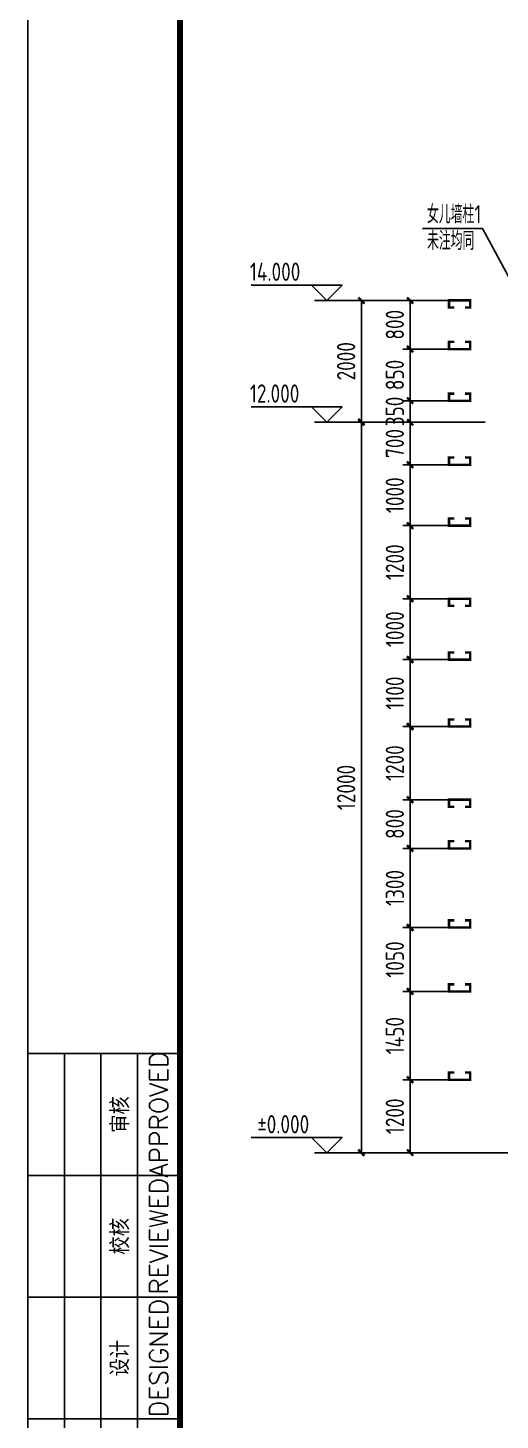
# Model space of a CAD drawing. Header units: millimetres. Extents: x 866309 to 879639, y 39442 to 44891.
# Drawn here: x 873186.6 to 873264.2, y 39578.4 to 39807.1 of the extents above; entities that cross this region are included whole.
import ezdxf
from ezdxf.enums import TextEntityAlignment as Align

# ---------------------------------------------------------------- set-up
doc = ezdxf.new("R2010")
doc.units = ezdxf.units.MM
doc.header["$LTSCALE"] = 1000
doc.header["$MEASUREMENT"] = 0
for name, color, linetype in [('1530', 253, 'Continuous'), ('1534', 7, 'Continuous'), ('DIM', 7, 'Continuous'), ('M_Prof', 2, 'Continuous'), ('标注', 7, 'Continuous'), ('梁', 4, 'Continuous')]:
    doc.layers.add(name, color=color, linetype=linetype)
doc.styles.add('ECEC_TK', font='txt_l.shx', dxfattribs={"bigfont": 'hztxt_l.shx'})
doc.styles.add('GBHZ', font='gbenor.shx', dxfattribs={"width": 0.9, "bigfont": 'gbcbig.shx'})
doc.dimstyles.new('Y100', dxfattribs={"dimscale": 0, "dimtxt": 3, "dimasz": 0.01, "dimexe": 1.2, "dimexo": 2, "dimgap": 1, "dimtad": 1, "dimdec": 0, "dimlfac": 100, "dimzin": 0, "dimdsep": 46, "dimtxsty": 'GBHZ', "dimblk": 'DX', "dimcen": 0.09, "dimdle": 1, "dimclrd": 7, "dimclre": 7, "dimclrt": 7, "dimadec": 0, "dimazin": 0, "dimtfac": 1, "dimtdec": 0, "dimtix": 1, "dimtmove": 2, "dimatfit": 3, "dimldrblk": 'DX', "dimfxl": 0, "dimtolj": 1, "dimtzin": 0, "dimarcsym": 0})

# ---------------------------------------------------------------- blocks, each defined once
blk = doc.blocks.new('DX')
at = {"color": 0, "linetype": 'ByBlock', "const_width": 40}
blk.add_lwpolyline([(-54, -51), (46, 49)], dxfattribs=at)
blk = doc.blocks.new('*D3012')
at = {"layer": 'Defpoints', "color": 0, "transparency": 16777216}
for p in [(873241.39, 39742.33), (873263.72, 39742.33), (873259.72, 39622.33)]:
    blk.add_point(p, dxfattribs=at)
at = {"layer": 'dim', "color": 7, "lineweight": -2, "transparency": 16777216}
for p, q in [((873261.72, 39742.33), (873240.19, 39742.33)), ((873241.39, 39622.34), (873241.39, 39742.32)), ((873257.72, 39622.33), (873240.19, 39622.33))]:
    blk.add_line(p, q, dxfattribs=at)
at = {"layer": 'dim', "color": 7, "lineweight": -2, "transparency": 16777216, "xscale": 0.01, "yscale": 0.01, "zscale": 0.01}
for p, rotation in [((873241.39, 39742.33), 90), ((873241.39, 39622.33), 270)]:
    blk.add_blockref('DX', p, dxfattribs=dict(at, rotation=rotation))
at = {"layer": 'dim', "color": 7, "transparency": 16777216, "insert": (873238.89, 39682.33), "char_height": 3, "attachment_point": 5, "rotation": 90, "style": 'GBHZ'}
blk.add_mtext('\\A1;12000', dxfattribs=at)
blk = doc.blocks.new('*D3016')
at = {"layer": 'Defpoints', "color": 0, "transparency": 16777216}
for p in [(873259.72, 39762.33), (873241.39, 39742.33), (873263.72, 39742.33)]:
    blk.add_point(p, dxfattribs=at)
at = {"layer": 'dim', "color": 7, "lineweight": -2, "transparency": 16777216}
for p, q in [((873257.72, 39762.33), (873240.19, 39762.33)), ((873241.39, 39762.32), (873241.39, 39742.34)), ((873261.72, 39742.33), (873240.19, 39742.33))]:
    blk.add_line(p, q, dxfattribs=at)
at = {"layer": 'dim', "color": 7, "lineweight": -2, "transparency": 16777216, "xscale": 0.01, "yscale": 0.01, "zscale": 0.01}
for p, rotation in [((873241.39, 39762.33), 90), ((873241.39, 39742.33), 270)]:
    blk.add_blockref('DX', p, dxfattribs=dict(at, rotation=rotation))
at = {"layer": 'dim', "color": 7, "transparency": 16777216, "insert": (873238.89, 39752.33), "char_height": 3, "attachment_point": 5, "rotation": 90, "style": 'GBHZ'}
blk.add_mtext('\\A1;2000', dxfattribs=at)
blk = doc.blocks.new('*D3175')
at = {"layer": 'Defpoints', "color": 0, "transparency": 16777216}
for p in [(873249.39, 39634.33), (873257.59, 39634.33), (873257.59, 39622.33)]:
    blk.add_point(p, dxfattribs=at)
at = {"layer": '标注', "color": 7, "lineweight": -2, "transparency": 16777216}
for p, q in [((873255.59, 39634.33), (873248.19, 39634.33)), ((873249.39, 39622.34), (873249.39, 39634.32)), ((873255.59, 39622.33), (873248.19, 39622.33))]:
    blk.add_line(p, q, dxfattribs=at)
at = {"layer": '标注', "color": 7, "lineweight": -2, "transparency": 16777216, "xscale": 0.01, "yscale": 0.01, "zscale": 0.01}
for p, rotation in [((873249.39, 39634.33), 90), ((873249.39, 39622.33), 270)]:
    blk.add_blockref('DX', p, dxfattribs=dict(at, rotation=rotation))
at = {"layer": '标注', "color": 7, "transparency": 16777216, "insert": (873246.89, 39628.33), "char_height": 3, "attachment_point": 5, "rotation": 90, "style": 'GBHZ'}
blk.add_mtext('\\A1;1200', dxfattribs=at)
blk = doc.blocks.new('*D3176')
at = {"layer": 'Defpoints', "color": 0, "transparency": 16777216}
for p in [(873257.59, 39648.83), (873249.39, 39634.33), (873257.59, 39634.33)]:
    blk.add_point(p, dxfattribs=at)
at = {"layer": '标注', "color": 7, "lineweight": -2, "transparency": 16777216}
for p, q in [((873255.59, 39648.83), (873248.19, 39648.83)), ((873249.39, 39648.82), (873249.39, 39634.34)), ((873255.59, 39634.33), (873248.19, 39634.33))]:
    blk.add_line(p, q, dxfattribs=at)
at = {"layer": '标注', "color": 7, "lineweight": -2, "transparency": 16777216, "xscale": 0.01, "yscale": 0.01, "zscale": 0.01}
for p, rotation in [((873249.39, 39648.83), 90), ((873249.39, 39634.33), 270)]:
    blk.add_blockref('DX', p, dxfattribs=dict(at, rotation=rotation))
at = {"layer": '标注', "color": 7, "transparency": 16777216, "insert": (873246.89, 39641.58), "char_height": 3, "attachment_point": 5, "rotation": 90, "style": 'GBHZ'}
blk.add_mtext('\\A1;1450', dxfattribs=at)
blk = doc.blocks.new('*D3177')
at = {"layer": 'Defpoints', "color": 0, "transparency": 16777216}
for p in [(873249.39, 39672.33), (873257.59, 39672.33), (873257.59, 39659.33)]:
    blk.add_point(p, dxfattribs=at)
at = {"layer": '标注', "color": 7, "lineweight": -2, "transparency": 16777216}
for p, q in [((873255.59, 39672.33), (873248.19, 39672.33)), ((873249.39, 39659.34), (873249.39, 39672.32)), ((873255.59, 39659.33), (873248.19, 39659.33))]:
    blk.add_line(p, q, dxfattribs=at)
at = {"layer": '标注', "color": 7, "lineweight": -2, "transparency": 16777216, "xscale": 0.01, "yscale": 0.01, "zscale": 0.01}
for p, rotation in [((873249.39, 39672.33), 90), ((873249.39, 39659.33), 270)]:
    blk.add_blockref('DX', p, dxfattribs=dict(at, rotation=rotation))
at = {"layer": '标注', "color": 7, "transparency": 16777216, "insert": (873246.89, 39665.83), "char_height": 3, "attachment_point": 5, "rotation": 90, "style": 'GBHZ'}
blk.add_mtext('\\A1;1300', dxfattribs=at)
blk = doc.blocks.new('*D3178')
at = {"layer": 'Defpoints', "color": 0, "transparency": 16777216}
for p in [(873257.59, 39692.33), (873249.39, 39680.33), (873257.59, 39680.33)]:
    blk.add_point(p, dxfattribs=at)
at = {"layer": '标注', "color": 7, "lineweight": -2, "transparency": 16777216}
for p, q in [((873255.59, 39692.33), (873248.19, 39692.33)), ((873249.39, 39692.32), (873249.39, 39680.34)), ((873255.59, 39680.33), (873248.19, 39680.33))]:
    blk.add_line(p, q, dxfattribs=at)
at = {"layer": '标注', "color": 7, "lineweight": -2, "transparency": 16777216, "xscale": 0.01, "yscale": 0.01, "zscale": 0.01}
for p, rotation in [((873249.39, 39692.33), 90), ((873249.39, 39680.33), 270)]:
    blk.add_blockref('DX', p, dxfattribs=dict(at, rotation=rotation))
at = {"layer": '标注', "color": 7, "transparency": 16777216, "insert": (873246.89, 39686.33), "char_height": 3, "attachment_point": 5, "rotation": 90, "style": 'GBHZ'}
blk.add_mtext('\\A1;1200', dxfattribs=at)
blk = doc.blocks.new('*D3179')
at = {"layer": 'Defpoints', "color": 0, "transparency": 16777216}
for p in [(873257.59, 39762.33), (873249.39, 39754.33), (873257.59, 39754.33)]:
    blk.add_point(p, dxfattribs=at)
at = {"layer": '标注', "color": 7, "lineweight": -2, "transparency": 16777216}
for p, q in [((873255.59, 39762.33), (873248.19, 39762.33)), ((873249.39, 39762.32), (873249.39, 39754.34)), ((873255.59, 39754.33), (873248.19, 39754.33))]:
    blk.add_line(p, q, dxfattribs=at)
at = {"layer": '标注', "color": 7, "lineweight": -2, "transparency": 16777216, "xscale": 0.01, "yscale": 0.01, "zscale": 0.01}
for p, rotation in [((873249.39, 39762.33), 90), ((873249.39, 39754.33), 270)]:
    blk.add_blockref('DX', p, dxfattribs=dict(at, rotation=rotation))
at = {"layer": '标注', "color": 7, "transparency": 16777216, "insert": (873246.89, 39758.33), "char_height": 3, "attachment_point": 5, "rotation": 90, "style": 'GBHZ'}
blk.add_mtext('\\A1;800', dxfattribs=at)
blk = doc.blocks.new('*D3180')
at = {"layer": 'Defpoints', "color": 0, "transparency": 16777216}
for p in [(873257.59, 39745.83), (873249.39, 39742.33), (873257.59, 39742.33)]:
    blk.add_point(p, dxfattribs=at)
at = {"layer": '标注', "color": 7, "lineweight": -2, "transparency": 16777216}
for p, q in [((873255.59, 39745.83), (873248.19, 39745.83)), ((873249.39, 39745.84), (873249.39, 39745.85)), ((873249.39, 39745.83), (873249.39, 39742.33)), ((873255.59, 39742.33), (873248.19, 39742.33)), ((873249.39, 39742.32), (873249.39, 39742.31))]:
    blk.add_line(p, q, dxfattribs=at)
at = {"layer": '标注', "color": 7, "lineweight": -2, "transparency": 16777216, "xscale": 0.01, "yscale": 0.01, "zscale": 0.01}
for p, rotation in [((873249.39, 39745.83), 270), ((873249.39, 39742.33), 90)]:
    blk.add_blockref('DX', p, dxfattribs=dict(at, rotation=rotation))
at = {"layer": '标注', "color": 7, "transparency": 16777216, "insert": (873246.89, 39744.08), "char_height": 3, "attachment_point": 5, "rotation": 90, "style": 'GBHZ'}
blk.add_mtext('\\A1;350', dxfattribs=at)
blk = doc.blocks.new('*D3181')
at = {"layer": 'Defpoints', "color": 0, "transparency": 16777216}
for p in [(873257.59, 39742.33), (873249.39, 39735.33), (873257.59, 39735.33)]:
    blk.add_point(p, dxfattribs=at)
at = {"layer": '标注', "color": 7, "lineweight": -2, "transparency": 16777216}
for p, q in [((873255.59, 39742.33), (873248.19, 39742.33)), ((873249.39, 39742.32), (873249.39, 39735.34)), ((873255.59, 39735.33), (873248.19, 39735.33))]:
    blk.add_line(p, q, dxfattribs=at)
at = {"layer": '标注', "color": 7, "lineweight": -2, "transparency": 16777216, "xscale": 0.01, "yscale": 0.01, "zscale": 0.01}
for p, rotation in [((873249.39, 39742.33), 90), ((873249.39, 39735.33), 270)]:
    blk.add_blockref('DX', p, dxfattribs=dict(at, rotation=rotation))
at = {"layer": '标注', "color": 7, "transparency": 16777216, "insert": (873246.89, 39738.83), "char_height": 3, "attachment_point": 5, "rotation": 90, "style": 'GBHZ'}
blk.add_mtext('\\A1;700', dxfattribs=at)
blk = doc.blocks.new('*D3182')
at = {"layer": 'Defpoints', "color": 0, "transparency": 16777216}
for p in [(873257.59, 39680.33), (873249.39, 39672.33), (873257.59, 39672.33)]:
    blk.add_point(p, dxfattribs=at)
at = {"layer": '标注', "color": 7, "lineweight": -2, "transparency": 16777216}
for p, q in [((873255.59, 39680.33), (873248.19, 39680.33)), ((873249.39, 39680.32), (873249.39, 39672.34)), ((873255.59, 39672.33), (873248.19, 39672.33))]:
    blk.add_line(p, q, dxfattribs=at)
at = {"layer": '标注', "color": 7, "lineweight": -2, "transparency": 16777216, "xscale": 0.01, "yscale": 0.01, "zscale": 0.01}
for p, rotation in [((873249.39, 39680.33), 90), ((873249.39, 39672.33), 270)]:
    blk.add_blockref('DX', p, dxfattribs=dict(at, rotation=rotation))
at = {"layer": '标注', "color": 7, "transparency": 16777216, "insert": (873246.89, 39676.33), "char_height": 3, "attachment_point": 5, "rotation": 90, "style": 'GBHZ'}
blk.add_mtext('\\A1;800', dxfattribs=at)
blk = doc.blocks.new('*D3183')
at = {"layer": 'Defpoints', "color": 0, "transparency": 16777216}
for p in [(873249.39, 39659.33), (873257.59, 39659.33), (873257.59, 39648.83)]:
    blk.add_point(p, dxfattribs=at)
at = {"layer": '标注', "color": 7, "lineweight": -2, "transparency": 16777216}
for p, q in [((873255.59, 39659.33), (873248.19, 39659.33)), ((873249.39, 39648.84), (873249.39, 39659.32)), ((873255.59, 39648.83), (873248.19, 39648.83))]:
    blk.add_line(p, q, dxfattribs=at)
at = {"layer": '标注', "color": 7, "lineweight": -2, "transparency": 16777216, "xscale": 0.01, "yscale": 0.01, "zscale": 0.01}
for p, rotation in [((873249.39, 39659.33), 90), ((873249.39, 39648.83), 270)]:
    blk.add_blockref('DX', p, dxfattribs=dict(at, rotation=rotation))
at = {"layer": '标注', "color": 7, "transparency": 16777216, "insert": (873246.89, 39654.08), "char_height": 3, "attachment_point": 5, "rotation": 90, "style": 'GBHZ'}
blk.add_mtext('\\A1;1050', dxfattribs=at)
blk = doc.blocks.new('*D3169')
at = {"layer": 'Defpoints', "color": 0, "transparency": 16777216}
for p in [(873249.39, 39703.33), (873257.59, 39703.33), (873257.59, 39692.33)]:
    blk.add_point(p, dxfattribs=at)
at = {"layer": '标注', "color": 7, "lineweight": -2, "transparency": 16777216}
for p, q in [((873255.59, 39703.33), (873248.19, 39703.33)), ((873249.39, 39692.34), (873249.39, 39703.32)), ((873255.59, 39692.33), (873248.19, 39692.33))]:
    blk.add_line(p, q, dxfattribs=at)
at = {"layer": '标注', "color": 7, "lineweight": -2, "transparency": 16777216, "xscale": 0.01, "yscale": 0.01, "zscale": 0.01}
for p, rotation in [((873249.39, 39703.33), 90), ((873249.39, 39692.33), 270)]:
    blk.add_blockref('DX', p, dxfattribs=dict(at, rotation=rotation))
at = {"layer": '标注', "color": 7, "transparency": 16777216, "insert": (873246.89, 39697.83), "char_height": 3, "attachment_point": 5, "rotation": 90, "style": 'GBHZ'}
blk.add_mtext('\\A1;1100', dxfattribs=at)
blk = doc.blocks.new('*D3188')
at = {"layer": 'Defpoints', "color": 0, "transparency": 16777216}
for p in [(873249.39, 39754.33), (873257.59, 39754.33), (873257.59, 39745.83)]:
    blk.add_point(p, dxfattribs=at)
at = {"layer": '标注', "color": 7, "lineweight": -2, "transparency": 16777216}
for p, q in [((873255.59, 39754.33), (873248.19, 39754.33)), ((873249.39, 39745.84), (873249.39, 39754.32)), ((873255.59, 39745.83), (873248.19, 39745.83))]:
    blk.add_line(p, q, dxfattribs=at)
at = {"layer": '标注', "color": 7, "lineweight": -2, "transparency": 16777216, "xscale": 0.01, "yscale": 0.01, "zscale": 0.01}
for p, rotation in [((873249.39, 39754.33), 90), ((873249.39, 39745.83), 270)]:
    blk.add_blockref('DX', p, dxfattribs=dict(at, rotation=rotation))
at = {"layer": '标注', "color": 7, "transparency": 16777216, "insert": (873246.89, 39750.08), "char_height": 3, "attachment_point": 5, "rotation": 90, "style": 'GBHZ'}
blk.add_mtext('\\A1;850', dxfattribs=at)
blk = doc.blocks.new('*D3190')
at = {"layer": 'Defpoints', "color": 0, "transparency": 16777216}
for p in [(873249.39, 39735.33), (873257.59, 39735.33), (873257.59, 39725.33)]:
    blk.add_point(p, dxfattribs=at)
at = {"layer": '标注', "color": 7, "lineweight": -2, "transparency": 16777216}
for p, q in [((873255.59, 39735.33), (873248.19, 39735.33)), ((873249.39, 39725.34), (873249.39, 39735.32)), ((873255.59, 39725.33), (873248.19, 39725.33))]:
    blk.add_line(p, q, dxfattribs=at)
at = {"layer": '标注', "color": 7, "lineweight": -2, "transparency": 16777216, "xscale": 0.01, "yscale": 0.01, "zscale": 0.01}
for p, rotation in [((873249.39, 39735.33), 90), ((873249.39, 39725.33), 270)]:
    blk.add_blockref('DX', p, dxfattribs=dict(at, rotation=rotation))
at = {"layer": '标注', "color": 7, "transparency": 16777216, "insert": (873246.89, 39730.33), "char_height": 3, "attachment_point": 5, "rotation": 90, "style": 'GBHZ'}
blk.add_mtext('\\A1;1000', dxfattribs=at)
blk = doc.blocks.new('*D3191')
at = {"layer": 'Defpoints', "color": 0, "transparency": 16777216}
for p in [(873257.59, 39725.33), (873249.39, 39713.33), (873257.59, 39713.33)]:
    blk.add_point(p, dxfattribs=at)
at = {"layer": '标注', "color": 7, "lineweight": -2, "transparency": 16777216}
for p, q in [((873255.59, 39725.33), (873248.19, 39725.33)), ((873249.39, 39725.32), (873249.39, 39713.34)), ((873255.59, 39713.33), (873248.19, 39713.33))]:
    blk.add_line(p, q, dxfattribs=at)
at = {"layer": '标注', "color": 7, "lineweight": -2, "transparency": 16777216, "xscale": 0.01, "yscale": 0.01, "zscale": 0.01}
for p, rotation in [((873249.39, 39725.33), 90), ((873249.39, 39713.33), 270)]:
    blk.add_blockref('DX', p, dxfattribs=dict(at, rotation=rotation))
at = {"layer": '标注', "color": 7, "transparency": 16777216, "insert": (873246.89, 39719.33), "char_height": 3, "attachment_point": 5, "rotation": 90, "style": 'GBHZ'}
blk.add_mtext('\\A1;1200', dxfattribs=at)
blk = doc.blocks.new('*D3192')
at = {"layer": 'Defpoints', "color": 0, "transparency": 16777216}
for p in [(873257.59, 39713.33), (873249.39, 39703.33), (873257.59, 39703.33)]:
    blk.add_point(p, dxfattribs=at)
at = {"layer": '标注', "color": 7, "lineweight": -2, "transparency": 16777216}
for p, q in [((873255.59, 39713.33), (873248.19, 39713.33)), ((873249.39, 39713.32), (873249.39, 39703.34)), ((873255.59, 39703.33), (873248.19, 39703.33))]:
    blk.add_line(p, q, dxfattribs=at)
at = {"layer": '标注', "color": 7, "lineweight": -2, "transparency": 16777216, "xscale": 0.01, "yscale": 0.01, "zscale": 0.01}
for p, rotation in [((873249.39, 39713.33), 90), ((873249.39, 39703.33), 270)]:
    blk.add_blockref('DX', p, dxfattribs=dict(at, rotation=rotation))
at = {"layer": '标注', "color": 7, "transparency": 16777216, "insert": (873246.89, 39708.33), "char_height": 3, "attachment_point": 5, "rotation": 90, "style": 'GBHZ'}
blk.add_mtext('\\A1;1000', dxfattribs=at)

msp = doc.modelspace()

# ---------------------------------------------------------------- linework, layer by layer
for p, q in [((873186.612, 39448.627), (873186.612, 40042.627)), ((873186.612, 40042.627), (873186.612, 39448.627)), ((873192.612, 39458.627), (873192.612, 39638.627)), ((873198.612, 39458.627), (873198.612, 39638.627)), ((873204.612, 39458.627), (873204.612, 39638.627)), ((873186.612, 39618.627), (873211.612, 39618.627)), ((873186.612, 39598.627), (873211.612, 39598.627)), ((873186.612, 39578.627), (873211.612, 39578.627))]:
    msp.add_line(p, q)
at = {"color": 0, "const_width": 1}
msp.add_lwpolyline([(874017.612, 39458.627), (873211.612, 39458.627), (873211.612, 40032.627), (874017.612, 40032.627)], close=True, dxfattribs=at)
msp.add_lwpolyline([(873186.612, 39638.627), (873186.612, 39458.627), (873211.612, 39458.627), (873211.612, 39638.627)], close=True)
at = {"layer": '1530'}
for p, q in [((873240.187, 39762.329), (873233.715, 39762.329)), ((873240.187, 39742.329), (873233.715, 39742.329)), ((873240.187, 39622.329), (873233.715, 39622.329))]:
    msp.add_line(p, q, dxfattribs=at)
at = {"layer": '1534'}
for points in [[(873233.215, 39764.829), (873235.715, 39762.329), (873238.215, 39764.829), (873223.281, 39764.829)], [(873233.215, 39744.829), (873235.715, 39742.329), (873238.215, 39744.829), (873223.281, 39744.829)], [(873233.215, 39624.829), (873235.715, 39622.329), (873238.215, 39624.829), (873223.281, 39624.829)]]:
    msp.add_lwpolyline(points, dxfattribs=at)
at = {"layer": 'dim'}
msp.add_line((873730.674, 39622.329), (873251.695, 39622.329), dxfattribs=at)
at = {"layer": 'M_Prof'}
msp.add_line((873724.002, 39622.329), (873245.509, 39622.329), dxfattribs=at)
at = {"layer": '梁'}
for p, q in [((873261.283, 39774.113), (873251.403, 39774.113)), ((873267.695, 39762.329), (873261.283, 39774.113))]:
    msp.add_line(p, q, dxfattribs=at)
at = {"layer": '梁', "color": 61, "linetype": 'ByBlock', "ltscale": 0.8, "const_width": 0.4}
for points in [[(873256.641, 39761.15), (873255.789, 39761.15), (873255.789, 39762.329), (873259.258, 39762.329), (873259.258, 39761.15), (873258.406, 39761.15)], [(873256.641, 39755.508), (873255.789, 39755.508), (873255.789, 39754.329), (873259.258, 39754.329), (873259.258, 39755.508), (873258.406, 39755.508)], [(873256.641, 39747.008), (873255.789, 39747.008), (873255.789, 39745.829), (873259.258, 39745.829), (873259.258, 39747.008), (873258.406, 39747.008)], [(873256.641, 39736.509), (873255.789, 39736.509), (873255.789, 39735.33), (873259.258, 39735.33), (873259.258, 39736.509), (873258.406, 39736.509)], [(873256.641, 39726.509), (873255.789, 39726.509), (873255.789, 39725.33), (873259.258, 39725.33), (873259.258, 39726.509), (873258.406, 39726.509)], [(873256.641, 39712.151), (873255.789, 39712.151), (873255.789, 39713.33), (873259.258, 39713.33), (873259.258, 39712.151), (873258.406, 39712.151)], [(873256.641, 39704.508), (873255.789, 39704.508), (873255.789, 39703.329), (873259.258, 39703.329), (873259.258, 39704.508), (873258.406, 39704.508)], [(873256.641, 39693.508), (873255.789, 39693.508), (873255.789, 39692.329), (873259.258, 39692.329), (873259.258, 39693.508), (873258.406, 39693.508)], [(873256.641, 39679.15), (873255.789, 39679.15), (873255.789, 39680.329), (873259.258, 39680.329), (873259.258, 39679.15), (873258.406, 39679.15)], [(873256.641, 39673.508), (873255.789, 39673.508), (873255.789, 39672.329), (873259.258, 39672.329), (873259.258, 39673.508), (873258.406, 39673.508)], [(873256.641, 39660.508), (873255.789, 39660.508), (873255.789, 39659.329), (873259.258, 39659.329), (873259.258, 39660.508), (873258.406, 39660.508)], [(873256.641, 39650.008), (873255.789, 39650.008), (873255.789, 39648.829), (873259.258, 39648.829), (873259.258, 39650.008), (873258.406, 39650.008)], [(873256.641, 39635.508), (873255.789, 39635.508), (873255.789, 39634.329), (873259.258, 39634.329), (873259.258, 39635.508), (873258.406, 39635.508)]]:
    msp.add_lwpolyline(points, dxfattribs=at)

# ---------------------------------------------------------------- texts
at = {"style": 'ECEC_TK'}
for s, p in [('APPROVED', (873208.112, 39628.627)), ('审核', (873201.612, 39628.627)), ('REVIEWED', (873208.112, 39608.627)), ('校核', (873201.612, 39608.627)), ('DESIGNED', (873208.112, 39588.627)), ('设计', (873201.612, 39588.627))]:
    msp.add_text(s, height=3, rotation=90, dxfattribs=at).set_placement(p, align=Align.MIDDLE)
at = {"layer": '1534', "style": 'GBHZ', "width": 0.9}
for s, p in [('女儿墙柱1', (873252.175, 39774.968)), ('未注均同', (873252.175, 39770.62)), ('14.000', (873223.079, 39765.529)), ('12.000', (873223.079, 39745.529)), ('%%P0.000', (873224.279, 39625.529))]:
    msp.add_text(s, height=3, dxfattribs=at).set_placement(p)

# ---------------------------------------------------------------- dimensions: what is measured, and where the dimension line sits
at = {"layer": 'dim'}
for p1, angle, picture, middle in [((873259.723, 39762.329), 90, '*D3016', (873238.887, 39752.329)), ((873259.723, 39622.329), 270, '*D3012', (873238.887, 39682.329))]:
    dim = msp.add_linear_dim(base=(873241.387, 39742.329), p1=p1, p2=(873263.723, 39742.329), angle=angle, dimstyle='Y100', override={"dimscale": 1}, dxfattribs=at)
    dim.commit()
    dim.dimension.update_dxf_attribs({"geometry": picture, "text_midpoint": middle})
at = {"layer": '标注'}
for base, p1, p2, angle, picture, middle in [((873249.387, 39754.329), (873257.593, 39762.329), (873257.593, 39754.329), 90, '*D3179', (873246.887, 39758.329)), ((873249.387, 39754.329), (873257.593, 39745.829), (873257.593, 39754.329), 270, '*D3188', (873246.887, 39750.079)), ((873249.387, 39742.329), (873257.593, 39745.829), (873257.593, 39742.329), 90, '*D3180', (873246.887, 39744.079)), ((873249.387, 39735.33), (873257.593, 39742.329), (873257.593, 39735.33), 90, '*D3181', (873246.887, 39738.829)), ((873249.387, 39735.33), (873257.593, 39725.33), (873257.593, 39735.33), 270, '*D3190', (873246.887, 39730.33)), ((873249.387, 39713.33), (873257.593, 39725.33), (873257.593, 39713.33), 270, '*D3191', (873246.887, 39719.33)), ((873249.387, 39703.329), (873257.593, 39713.33), (873257.593, 39703.329), 90, '*D3192', (873246.887, 39708.329)), ((873249.387, 39703.329), (873257.593, 39692.329), (873257.593, 39703.329), 270, '*D3169', (873246.887, 39697.829)), ((873249.387, 39680.329), (873257.593, 39692.329), (873257.593, 39680.329), 270, '*D3178', (873246.887, 39686.329)), ((873249.387, 39672.329), (873257.593, 39680.329), (873257.593, 39672.329), 270, '*D3182', (873246.887, 39676.329)), ((873249.387, 39672.329), (873257.593, 39659.329), (873257.593, 39672.329), 90, '*D3177', (873246.887, 39665.829)), ((873249.387, 39659.329), (873257.593, 39648.829), (873257.593, 39659.329), 90, '*D3183', (873246.887, 39654.079)), ((873249.387, 39634.329), (873257.593, 39648.829), (873257.593, 39634.329), 270, '*D3176', (873246.887, 39641.579)), ((873249.387, 39634.329), (873257.593, 39622.329), (873257.593, 39634.329), 90, '*D3175', (873246.887, 39628.329))]:
    dim = msp.add_linear_dim(base=base, p1=p1, p2=p2, angle=angle, dimstyle='Y100', override={"dimscale": 1}, dxfattribs=at)
    dim.commit()
    dim.dimension.update_dxf_attribs({"geometry": picture, "text_midpoint": middle})

doc.saveas('drawing.dxf')
